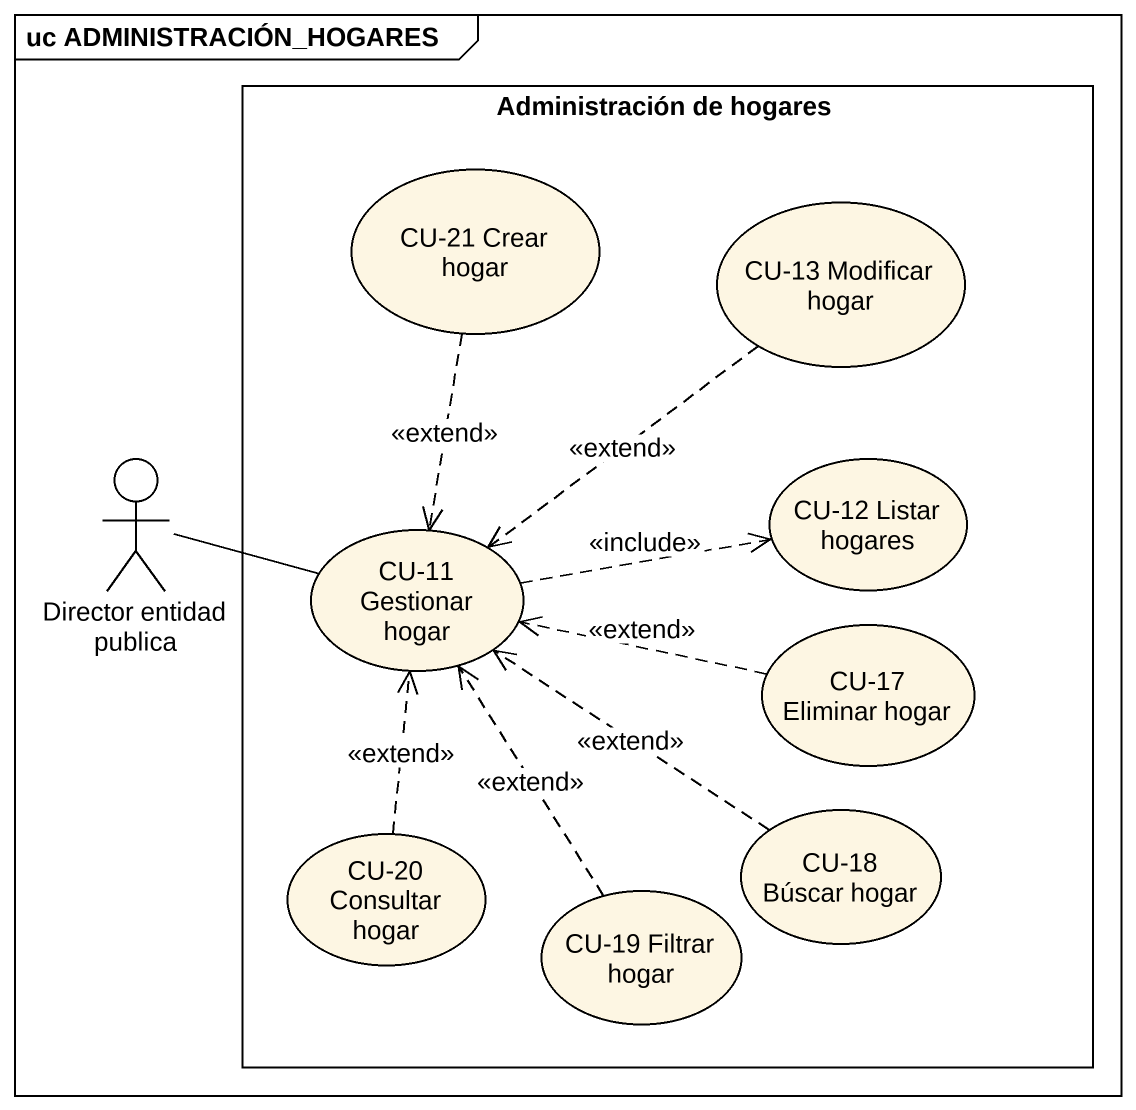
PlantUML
@startuml
mainframe uc ADMINISTRACIÓN_HOGARES
rectangle "Administración de hogares" as Administración_de_hogares {
  usecase "CU-21 Crear hogar" as CU_21_Crear_hogar
  usecase "CU-13 Modificar hogar" as CU_13_Modificar_hogar
  usecase "CU-11 Gestionar hogar" as CU_11_Gestionar_hogar
  usecase "CU-12 Listar hogares" as CU_12_Listar_hogares
  usecase "CU-17 Eliminar hogar" as CU_17_Eliminar_hogar
  usecase "CU-20 Consultar hogar" as CU_20_Consultar_hogar
  usecase "CU-18 Búscar hogar" as CU_18_Búscar_hogar
  usecase "CU-19 Filtrar hogar" as CU_19_Filtrar_hogar
}
actor "Director entidad publica" as Director_entidad_publica
CU_21_Crear_hogar ..> CU_11_Gestionar_hogar : <<extend>>
CU_13_Modificar_hogar ..> CU_11_Gestionar_hogar : <<extend>>
Director_entidad_publica -right- CU_11_Gestionar_hogar
CU_11_Gestionar_hogar .right.> CU_12_Listar_hogares : <<include>>
CU_17_Eliminar_hogar .left.> CU_11_Gestionar_hogar : <<extend>>
CU_20_Consultar_hogar .up.> CU_11_Gestionar_hogar : <<extend>>
CU_18_Búscar_hogar .up.> CU_11_Gestionar_hogar : <<extend>>
CU_19_Filtrar_hogar .up.> CU_11_Gestionar_hogar : <<extend>>
@enduml
